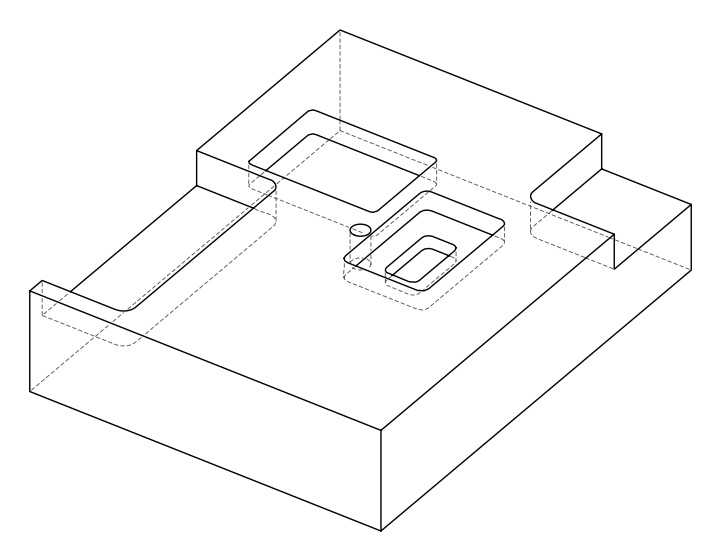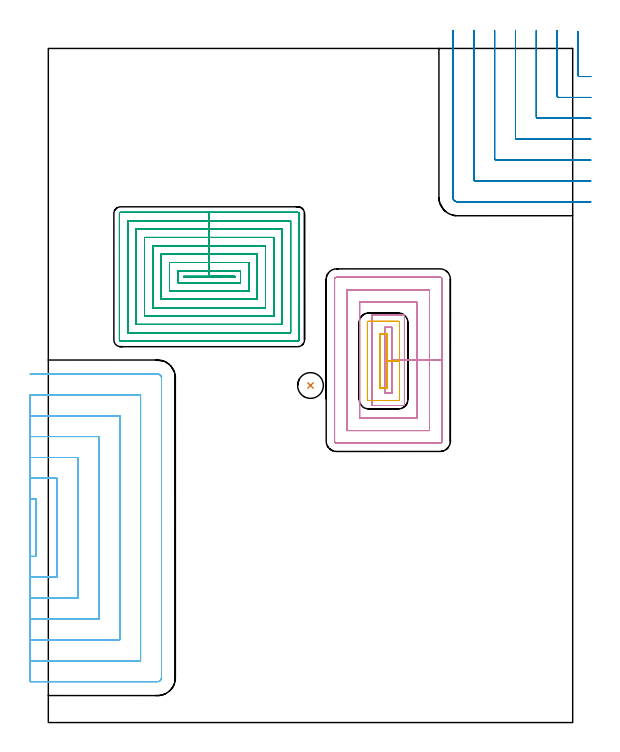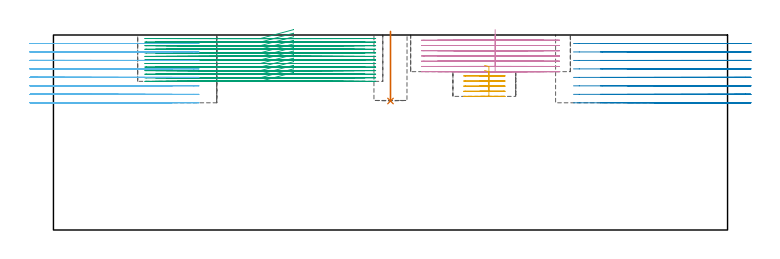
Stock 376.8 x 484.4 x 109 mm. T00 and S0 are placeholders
(PLAN: 6 operations, 4 tool changes, 151.1 min)
(1 INDEXABLE_INSERT_DRILL_BLIND_HOLE_FROM_SOLID | STEP1POCKET | NXT0302_008 | 0.16 min | 9837 mm3)
(2 MILL_CORNER_NOTCH_RECTANGULAR | CORNER_NOTCH_RECTANGULAR | UGT0201_094 | Follow Part, ap 5, ae 75% | 16.3 min | 436402 mm3)
(3 MILL_RECTANGULAR_POCKET | POCKET_RECTANGULAR_STRAIGHT | NXT0201_009 | Follow Part, ap 2, ae 75% | 61.4 min | 356124 mm3)
(4 MILL_RECTANGULAR_POCKET_1 | POCKET_RECTANGULAR_STRAIGHT_1 | NXT0201_011 | Follow Part, ap 3, ae 75% | 18.57 min | 239024 mm3)
(5 MILL_RECTANGULAR_POCKET_2 | POCKET_RECTANGULAR_STRAIGHT_2 | NXT0201_011 | Follow Part, ap 3, ae 75% | 3.03 min | 32817 mm3)
(6 MILL_SLOT | SLOT_PARTIAL_RECTANGULAR | UGT0201_094 | Follow Part, ap 5, ae 75% | 51.63 min | 831629 mm3)
(TOOL NXT0302_008 | Index. Insert Drill 18.5mm [880-D1850L25-05] | D18.5 PA176 FL93 Z2)
(TOOL UGT0201_094 | End mill 20 mm | D20 FL38 Z4)
(TOOL NXT0201_009 | ENDMILL 8mm [2P460-0800-NA 1630] | D8 FL26 Z6)
(TOOL NXT0201_011 | ENDMILL 12mm [2P460-1200-NA 1630] | D12 FL38 Z6)
(OP 1 INDEXABLE_INSERT_DRILL_BLIND_HOLE_FROM_SOLID)
G17 G21 G94 G90
T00 M6
G54
G17 G0 G90 X188.4 Y242.2 S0 M3
G43 Z119. H1
G94 G81 G98 Z72.1 F250. R111.
G80
M5
M2
(OP 2 MILL_CORNER_NOTCH_RECTANGULAR)
G17 G21 G94 G90
T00 M6
G54
G17 G0 G90 X380.7 Y496.608 S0 M3
G43 Z119. H0
Z104.262
G94 G1 Y493.608 F250.
Y465.193 F500.
G3 X381.693 Y464.2 R1.
G1 X386.8
X389.8 F250.
G0 Z119.
X365.7 Y497.4
Z104.262
G1 Y494.4
Y450.193 F500.
G3 X366.693 Y449.2 R1.
G1 X386.8
X389.8 F250.
G0 Z119.
X350.7 Y497.4
Z104.262
G1 Y494.4
Y435.194 F500.
G3 X351.694 Y434.2 R1.
G1 X386.8
X389.8 F250.
G0 Z119.
X335.7 Y497.4
Z104.262
G1 Y494.4
Y420.194 F500.
G3 X336.694 Y419.2 R1.
G1 X386.8
X389.8 F250.
G0 Z119.
X320.7 Y497.4
Z104.262
G1 Y494.4
Y405.194 F500.
G3 X321.694 Y404.2 R1.
G1 X386.8
X389.8 F250.
G0 Z119.
X305.7 Y497.4
Z104.262
G1 Y494.4
Y390.195 F500.
G3 X306.695 Y389.2 R1.
G1 X386.8
X389.8 F250.
G0 Z119.
X290.7 Y497.4
Z104.262
G1 Y494.4
Y377.4 F500.
G3 X293.9 Y374.2 R3.2
G1 X386.8
X389.8 F250.
G0 Z119.
X380.7 Y496.608
Z99.525
G1 Y493.608
Y465.193 F500.
G3 X381.693 Y464.2 R1.
G1 X386.8
X389.8 F250.
G0 Z119.
X365.7 Y497.4
Z99.525
G1 Y494.4
Y450.193 F500.
G3 X366.693 Y449.2 R1.
G1 X386.8
X389.8 F250.
G0 Z119.
X350.7 Y497.4
Z99.525
G1 Y494.4
Y435.194 F500.
G3 X351.694 Y434.2 R1.
G1 X386.8
X389.8 F250.
G0 Z119.
X335.7 Y497.4
Z99.525
G1 Y494.4
Y420.194 F500.
G3 X336.694 Y419.2 R1.
G1 X386.8
X389.8 F250.
G0 Z119.
X320.7 Y497.4
Z99.525
G1 Y494.4
Y405.194 F500.
G3 X321.694 Y404.2 R1.
G1 X386.8
X389.8 F250.
G0 Z119.
X305.7 Y497.4
Z99.525
G1 Y494.4
Y390.195 F500.
G3 X306.695 Y389.2 R1.
G1 X386.8
X389.8 F250.
G0 Z119.
X290.7 Y497.4
Z99.525
G1 Y494.4
Y377.4 F500.
G3 X293.9 Y374.2 R3.2
G1 X386.8
X389.8 F250.
G0 Z119.
X380.7 Y496.608
Z94.787
G1 Y493.608
Y465.193 F500.
G3 X381.693 Y464.2 R1.
G1 X386.8
X389.8 F250.
G0 Z119.
X365.7 Y497.4
Z94.787
G1 Y494.4
Y450.193 F500.
G3 X366.693 Y449.2 R1.
G1 X386.8
X389.8 F250.
G0 Z119.
X350.7 Y497.4
Z94.787
G1 Y494.4
Y435.194 F500.
G3 X351.694 Y434.2 R1.
G1 X386.8
X389.8 F250.
G0 Z119.
X335.7 Y497.4
Z94.787
G1 Y494.4
Y420.194 F500.
G3 X336.694 Y419.2 R1.
G1 X386.8
X389.8 F250.
G0 Z119.
X320.7 Y497.4
Z94.787
G1 Y494.4
Y405.194 F500.
G3 X321.694 Y404.2 R1.
G1 X386.8
X389.8 F250.
G0 Z119.
X305.7 Y497.4
Z94.787
G1 Y494.4
Y390.195 F500.
G3 X306.695 Y389.2 R1.
G1 X386.8
X389.8 F250.
G0 Z119.
X290.7 Y497.4
Z94.787
G1 Y494.4
Y377.4 F500.
G3 X293.9 Y374.2 R3.2
G1 X386.8
X389.8 F250.
G0 Z119.
X380.7 Y496.608
Z90.05
G1 Y493.608
Y465.193 F500.
G3 X381.693 Y464.2 R1.
G1 X386.8
X389.8 F250.
G0 Z119.
X365.7 Y497.4
Z90.05
G1 Y494.4
Y450.193 F500.
G3 X366.693 Y449.2 R1.
G1 X386.8
X389.8 F250.
G0 Z119.
X350.7 Y497.4
Z90.05
G1 Y494.4
Y435.194 F500.
G3 X351.694 Y434.2 R1.
G1 X386.8
X389.8 F250.
G0 Z119.
X335.7 Y497.4
Z90.05
G1 Y494.4
Y420.194 F500.
G3 X336.694 Y419.2 R1.
G1 X386.8
X389.8 F250.
G0 Z119.
X320.7 Y497.4
Z90.05
G1 Y494.4
Y405.194 F500.
G3 X321.694 Y404.2 R1.
G1 X386.8
X389.8 F250.
G0 Z119.
X305.7 Y497.4
Z90.05
G1 Y494.4
Y390.195 F500.
G3 X306.695 Y389.2 R1.
G1 X386.8
X389.8 F250.
G0 Z119.
X290.7 Y497.4
Z90.05
G1 Y494.4
Y377.4 F500.
G3 X293.9 Y374.2 R3.2
G1 X386.8
X389.8 F250.
G0 Z119.
X380.7 Y496.608
Z85.312
G1 Y493.608
Y465.193 F500.
G3 X381.693 Y464.2 R1.
G1 X386.8
X389.8 F250.
G0 Z119.
X365.7 Y497.4
Z85.312
G1 Y494.4
Y450.193 F500.
G3 X366.693 Y449.2 R1.
G1 X386.8
X389.8 F250.
G0 Z119.
X350.7 Y497.4
Z85.312
G1 Y494.4
Y435.194 F500.
G3 X351.694 Y434.2 R1.
G1 X386.8
X389.8 F250.
G0 Z119.
X335.7 Y497.4
Z85.312
G1 Y494.4
Y420.194 F500.
G3 X336.694 Y419.2 R1.
G1 X386.8
X389.8 F250.
G0 Z119.
X320.7 Y497.4
Z85.312
G1 Y494.4
Y405.194 F500.
G3 X321.694 Y404.2 R1.
G1 X386.8
X389.8 F250.
G0 Z119.
X305.7 Y497.4
Z85.312
G1 Y494.4
Y390.195 F500.
G3 X306.695 Y389.2 R1.
G1 X386.8
X389.8 F250.
G0 Z119.
X290.7 Y497.4
Z85.312
G1 Y494.4
Y377.4 F500.
G3 X293.9 Y374.2 R3.2
G1 X386.8
X389.8 F250.
G0 Z119.
X380.7 Y496.608
Z80.575
G1 Y493.608
Y465.193 F500.
G3 X381.693 Y464.2 R1.
G1 X386.8
X389.8 F250.
G0 Z119.
X365.7 Y497.4
Z80.575
G1 Y494.4
Y450.193 F500.
G3 X366.693 Y449.2 R1.
G1 X386.8
X389.8 F250.
G0 Z119.
X350.7 Y497.4
Z80.575
G1 Y494.4
Y435.194 F500.
G3 X351.694 Y434.2 R1.
G1 X386.8
X389.8 F250.
G0 Z119.
X335.7 Y497.4
Z80.575
G1 Y494.4
Y420.194 F500.
G3 X336.694 Y419.2 R1.
G1 X386.8
X389.8 F250.
G0 Z119.
X320.7 Y497.4
Z80.575
G1 Y494.4
Y405.194 F500.
G3 X321.694 Y404.2 R1.
G1 X386.8
X389.8 F250.
G0 Z119.
X305.7 Y497.4
Z80.575
G1 Y494.4
Y390.195 F500.
G3 X306.695 Y389.2 R1.
G1 X386.8
X389.8 F250.
G0 Z119.
X290.7 Y497.4
Z80.575
G1 Y494.4
Y377.4 F500.
G3 X293.9 Y374.2 R3.2
G1 X386.8
X389.8 F250.
G0 Z119.
X380.7 Y496.608
Z75.837
G1 Y493.608
Y465.193 F500.
G3 X381.693 Y464.2 R1.
G1 X386.8
X389.8 F250.
G0 Z119.
X365.7 Y497.4
Z75.837
G1 Y494.4
Y450.193 F500.
G3 X366.693 Y449.2 R1.
G1 X386.8
X389.8 F250.
G0 Z119.
X350.7 Y497.4
Z75.837
G1 Y494.4
Y435.194 F500.
G3 X351.694 Y434.2 R1.
G1 X386.8
X389.8 F250.
G0 Z119.
X335.7 Y497.4
Z75.837
G1 Y494.4
Y420.194 F500.
G3 X336.694 Y419.2 R1.
G1 X386.8
X389.8 F250.
G0 Z119.
X320.7 Y497.4
Z75.837
G1 Y494.4
Y405.194 F500.
G3 X321.694 Y404.2 R1.
G1 X386.8
X389.8 F250.
G0 Z119.
X305.7 Y497.4
Z75.837
G1 Y494.4
Y390.195 F500.
G3 X306.695 Y389.2 R1.
G1 X386.8
X389.8 F250.
G0 Z119.
X290.7 Y497.4
Z75.837
G1 Y494.4
Y377.4 F500.
G3 X293.9 Y374.2 R3.2
G1 X386.8
X389.8 F250.
G0 Z119.
X380.7 Y496.608
Z71.1
G1 Y493.608
Y465.193 F500.
G3 X381.693 Y464.2 R1.
G1 X386.8
X389.8 F250.
G0 Z119.
X365.7 Y497.4
Z71.1
G1 Y494.4
Y450.193 F500.
G3 X366.693 Y449.2 R1.
G1 X386.8
X389.8 F250.
G0 Z119.
X350.7 Y497.4
Z71.1
G1 Y494.4
Y435.194 F500.
G3 X351.694 Y434.2 R1.
G1 X386.8
X389.8 F250.
G0 Z119.
X335.7 Y497.4
Z71.1
G1 Y494.4
Y420.194 F500.
G3 X336.694 Y419.2 R1.
G1 X386.8
X389.8 F250.
G0 Z119.
X320.7 Y497.4
Z71.1
G1 Y494.4
Y405.194 F500.
G3 X321.694 Y404.2 R1.
G1 X386.8
X389.8 F250.
G0 Z119.
X305.7 Y497.4
Z71.1
G1 Y494.4
Y390.195 F500.
G3 X306.695 Y389.2 R1.
G1 X386.8
X389.8 F250.
G0 Z119.
X290.7 Y497.4
Z71.1
G1 Y494.4
Y377.4 F500.
G3 X293.9 Y374.2 R3.2
G1 X386.8
X389.8 F250.
G0 Z119.
M5
M2
(OP 3 MILL_RECTANGULAR_POCKET)
G17 G21 G94 G90
T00 M6
G54
G17 G0 G90 X134.1 Y320.468 S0 M3
G43 Z119. H1
Z112.
G94 G1 Y320.6 Z111.965 F250.
X115.6 Z107.008
X97.1 F500.
Y320.1
X134.1
Y320.6
X115.6
Y324.6
X93.1
Y316.1
X138.1
Y324.6
X115.6
Y330.6
X87.1
Y310.1
X144.1
Y330.6
X115.6
Y336.6
X81.1
Y304.1
X150.1
Y336.6
X115.6
Y342.6
X75.1
Y298.1
X156.1
Y342.6
X115.6
Y348.6
X69.1
Y292.1
X162.1
Y348.6
X115.6
Y354.6
X63.1
Y286.1
X168.1
Y354.6
X115.6
Y360.6
X57.1
Y280.1
X174.1
Y360.6
X115.6
Y366.6
X51.9
G3 X51.1 Y365.8 R0.8
G1 Y274.9
G3 X51.9 Y274.1 R0.8
G1 X179.3
G3 X180.1 Y274.9 R0.8
G1 Y365.8
G3 X179.3 Y366.6 R0.8
G1 X115.6
X114.6
G0 X134.1 Y320.468 Z110.008
G1 Y320.6 Z109.972 F250.
X115.6 Z105.015
X97.1 F500.
Y320.1
X134.1
Y320.6
X115.6
Y324.6
X93.1
Y316.1
X138.1
Y324.6
X115.6
Y330.6
X87.1
Y310.1
X144.1
Y330.6
X115.6
Y336.6
X81.1
Y304.1
X150.1
Y336.6
X115.6
Y342.6
X75.1
Y298.1
X156.1
Y342.6
X115.6
Y348.6
X69.1
Y292.1
X162.1
Y348.6
X115.6
Y354.6
X63.1
Y286.1
X168.1
Y354.6
X115.6
Y360.6
X57.1
Y280.1
X174.1
Y360.6
X115.6
Y366.6
X51.9
G3 X51.1 Y365.8 R0.8
G1 Y274.9
G3 X51.9 Y274.1 R0.8
G1 X179.3
G3 X180.1 Y274.9 R0.8
G1 Y365.8
G3 X179.3 Y366.6 R0.8
G1 X115.6
X114.6
G0 X134.1 Y320.468 Z108.015
G1 Y320.6 Z107.98 F250.
X115.6 Z103.023
X97.1 F500.
Y320.1
X134.1
Y320.6
X115.6
Y324.6
X93.1
Y316.1
X138.1
Y324.6
X115.6
Y330.6
X87.1
Y310.1
X144.1
Y330.6
X115.6
Y336.6
X81.1
Y304.1
X150.1
Y336.6
X115.6
Y342.6
X75.1
Y298.1
X156.1
Y342.6
X115.6
Y348.6
X69.1
Y292.1
X162.1
Y348.6
X115.6
Y354.6
X63.1
Y286.1
X168.1
Y354.6
X115.6
Y360.6
X57.1
Y280.1
X174.1
Y360.6
X115.6
Y366.6
X51.9
G3 X51.1 Y365.8 R0.8
G1 Y274.9
G3 X51.9 Y274.1 R0.8
G1 X179.3
G3 X180.1 Y274.9 R0.8
G1 Y365.8
G3 X179.3 Y366.6 R0.8
G1 X115.6
X114.6
G0 X134.1 Y320.468 Z106.023
G1 Y320.6 Z105.988 F250.
X115.6 Z101.031
X97.1 F500.
Y320.1
X134.1
Y320.6
X115.6
Y324.6
X93.1
Y316.1
X138.1
Y324.6
X115.6
Y330.6
X87.1
Y310.1
X144.1
Y330.6
X115.6
Y336.6
X81.1
Y304.1
X150.1
Y336.6
X115.6
Y342.6
X75.1
Y298.1
X156.1
Y342.6
X115.6
Y348.6
X69.1
Y292.1
X162.1
Y348.6
X115.6
Y354.6
X63.1
Y286.1
X168.1
Y354.6
X115.6
Y360.6
X57.1
Y280.1
X174.1
Y360.6
X115.6
Y366.6
X51.9
G3 X51.1 Y365.8 R0.8
G1 Y274.9
G3 X51.9 Y274.1 R0.8
G1 X179.3
G3 X180.1 Y274.9 R0.8
G1 Y365.8
G3 X179.3 Y366.6 R0.8
G1 X115.6
X114.6
G0 X134.1 Y320.468 Z104.031
G1 Y320.6 Z103.995 F250.
X115.6 Z99.038
X97.1 F500.
Y320.1
X134.1
Y320.6
X115.6
Y324.6
X93.1
Y316.1
X138.1
Y324.6
X115.6
Y330.6
X87.1
Y310.1
X144.1
Y330.6
X115.6
Y336.6
X81.1
Y304.1
X150.1
Y336.6
X115.6
Y342.6
X75.1
Y298.1
X156.1
Y342.6
X115.6
Y348.6
X69.1
Y292.1
X162.1
Y348.6
X115.6
Y354.6
X63.1
Y286.1
X168.1
Y354.6
X115.6
Y360.6
X57.1
Y280.1
X174.1
Y360.6
X115.6
Y366.6
X51.9
G3 X51.1 Y365.8 R0.8
G1 Y274.9
G3 X51.9 Y274.1 R0.8
G1 X179.3
G3 X180.1 Y274.9 R0.8
G1 Y365.8
G3 X179.3 Y366.6 R0.8
G1 X115.6
X114.6
G0 X134.1 Y320.468 Z102.038
G1 Y320.6 Z102.003 F250.
X115.6 Z97.046
X97.1 F500.
Y320.1
X134.1
Y320.6
X115.6
Y324.6
X93.1
Y316.1
X138.1
Y324.6
X115.6
Y330.6
X87.1
Y310.1
X144.1
Y330.6
X115.6
Y336.6
X81.1
Y304.1
X150.1
Y336.6
X115.6
Y342.6
X75.1
Y298.1
X156.1
Y342.6
X115.6
Y348.6
X69.1
Y292.1
X162.1
Y348.6
X115.6
Y354.6
X63.1
Y286.1
X168.1
Y354.6
X115.6
Y360.6
X57.1
Y280.1
X174.1
Y360.6
X115.6
Y366.6
X51.9
G3 X51.1 Y365.8 R0.8
G1 Y274.9
G3 X51.9 Y274.1 R0.8
G1 X179.3
G3 X180.1 Y274.9 R0.8
G1 Y365.8
G3 X179.3 Y366.6 R0.8
G1 X115.6
X114.6
G0 X134.1 Y320.468 Z100.046
G1 Y320.6 Z100.011 F250.
X115.6 Z95.054
X97.1 F500.
Y320.1
X134.1
Y320.6
X115.6
Y324.6
X93.1
Y316.1
X138.1
Y324.6
X115.6
Y330.6
X87.1
Y310.1
X144.1
Y330.6
X115.6
Y336.6
X81.1
Y304.1
X150.1
Y336.6
X115.6
Y342.6
X75.1
Y298.1
X156.1
Y342.6
X115.6
Y348.6
X69.1
Y292.1
X162.1
Y348.6
X115.6
Y354.6
X63.1
Y286.1
X168.1
Y354.6
X115.6
Y360.6
X57.1
Y280.1
X174.1
Y360.6
X115.6
Y366.6
X51.9
G3 X51.1 Y365.8 R0.8
G1 Y274.9
G3 X51.9 Y274.1 R0.8
G1 X179.3
G3 X180.1 Y274.9 R0.8
G1 Y365.8
G3 X179.3 Y366.6 R0.8
G1 X115.6
X114.6
G0 X134.1 Y320.468 Z98.054
G1 Y320.6 Z98.019 F250.
X115.6 Z93.062
X97.1 F500.
Y320.1
X134.1
Y320.6
X115.6
Y324.6
X93.1
Y316.1
X138.1
Y324.6
X115.6
Y330.6
X87.1
Y310.1
X144.1
Y330.6
X115.6
Y336.6
X81.1
Y304.1
X150.1
Y336.6
X115.6
Y342.6
X75.1
Y298.1
X156.1
Y342.6
X115.6
Y348.6
X69.1
Y292.1
X162.1
Y348.6
X115.6
Y354.6
X63.1
Y286.1
X168.1
Y354.6
X115.6
Y360.6
X57.1
Y280.1
X174.1
Y360.6
X115.6
Y366.6
X51.9
G3 X51.1 Y365.8 R0.8
G1 Y274.9
G3 X51.9 Y274.1 R0.8
G1 X179.3
G3 X180.1 Y274.9 R0.8
G1 Y365.8
G3 X179.3 Y366.6 R0.8
G1 X115.6
X114.6
G0 X134.1 Y320.468 Z96.062
G1 Y320.6 Z96.026 F250.
X115.6 Z91.069
X97.1 F500.
Y320.1
X134.1
Y320.6
X115.6
Y324.6
X93.1
Y316.1
X138.1
Y324.6
X115.6
Y330.6
X87.1
Y310.1
X144.1
Y330.6
X115.6
Y336.6
X81.1
Y304.1
X150.1
Y336.6
X115.6
Y342.6
X75.1
Y298.1
X156.1
Y342.6
X115.6
Y348.6
X69.1
Y292.1
X162.1
Y348.6
X115.6
Y354.6
X63.1
Y286.1
X168.1
Y354.6
X115.6
Y360.6
X57.1
Y280.1
X174.1
Y360.6
X115.6
Y366.6
X51.9
G3 X51.1 Y365.8 R0.8
G1 Y274.9
G3 X51.9 Y274.1 R0.8
G1 X179.3
G3 X180.1 Y274.9 R0.8
G1 Y365.8
G3 X179.3 Y366.6 R0.8
G1 X115.6
X114.6
G0 X134.1 Y320.468 Z94.069
G1 Y320.6 Z94.034 F250.
X115.6 Z89.077
X97.1 F500.
Y320.1
X134.1
Y320.6
X115.6
Y324.6
X93.1
Y316.1
X138.1
Y324.6
X115.6
Y330.6
X87.1
Y310.1
X144.1
Y330.6
X115.6
Y336.6
X81.1
Y304.1
X150.1
Y336.6
X115.6
Y342.6
X75.1
Y298.1
X156.1
Y342.6
X115.6
Y348.6
X69.1
Y292.1
X162.1
Y348.6
X115.6
Y354.6
X63.1
Y286.1
X168.1
Y354.6
X115.6
Y360.6
X57.1
Y280.1
X174.1
Y360.6
X115.6
Y366.6
X51.9
G3 X51.1 Y365.8 R0.8
G1 Y274.9
G3 X51.9 Y274.1 R0.8
G1 X179.3
G3 X180.1 Y274.9 R0.8
G1 Y365.8
G3 X179.3 Y366.6 R0.8
G1 X115.6
X114.6
G0 X134.1 Y320.468 Z92.077
G1 Y320.6 Z92.042 F250.
X115.6 Z87.085
X97.1 F500.
Y320.1
X134.1
Y320.6
X115.6
Y324.6
X93.1
Y316.1
X138.1
Y324.6
X115.6
Y330.6
X87.1
Y310.1
X144.1
Y330.6
X115.6
Y336.6
X81.1
Y304.1
X150.1
Y336.6
X115.6
Y342.6
X75.1
Y298.1
X156.1
Y342.6
X115.6
Y348.6
X69.1
Y292.1
X162.1
Y348.6
X115.6
Y354.6
X63.1
Y286.1
X168.1
Y354.6
X115.6
Y360.6
X57.1
Y280.1
X174.1
Y360.6
X115.6
Y366.6
X51.9
G3 X51.1 Y365.8 R0.8
G1 Y274.9
G3 X51.9 Y274.1 R0.8
G1 X179.3
G3 X180.1 Y274.9 R0.8
G1 Y365.8
G3 X179.3 Y366.6 R0.8
G1 X115.6
X114.6
G0 X134.1 Y320.468 Z90.085
G1 Y320.6 Z90.049 F250.
X115.6 Z85.092
X97.1 F500.
Y320.1
X134.1
Y320.6
X115.6
Y324.6
X93.1
Y316.1
X138.1
Y324.6
X115.6
Y330.6
X87.1
Y310.1
X144.1
Y330.6
X115.6
Y336.6
X81.1
Y304.1
X150.1
Y336.6
X115.6
Y342.6
X75.1
Y298.1
X156.1
Y342.6
X115.6
Y348.6
X69.1
Y292.1
X162.1
Y348.6
X115.6
Y354.6
X63.1
Y286.1
X168.1
Y354.6
X115.6
Y360.6
X57.1
Y280.1
X174.1
Y360.6
X115.6
Y366.6
X51.9
G3 X51.1 Y365.8 R0.8
G1 Y274.9
G3 X51.9 Y274.1 R0.8
G1 X179.3
G3 X180.1 Y274.9 R0.8
G1 Y365.8
G3 X179.3 Y366.6 R0.8
G1 X115.6
X114.6
G0 X134.1 Y320.468 Z88.092
G1 Y320.6 Z88.057 F250.
X115.6 Z83.1
X97.1 F500.
Y320.1
X134.1
Y320.6
X115.6
Y324.6
X93.1
Y316.1
X138.1
Y324.6
X115.6
Y330.6
X87.1
Y310.1
X144.1
Y330.6
X115.6
Y336.6
X81.1
Y304.1
X150.1
Y336.6
X115.6
Y342.6
X75.1
Y298.1
X156.1
Y342.6
X115.6
Y348.6
X69.1
Y292.1
X162.1
Y348.6
X115.6
Y354.6
X63.1
Y286.1
X168.1
Y354.6
X115.6
Y360.6
X57.1
Y280.1
X174.1
Y360.6
X115.6
Y366.6
X51.9
G3 X51.1 Y365.8 R0.8
G1 Y274.9
G3 X51.9 Y274.1 R0.8
G1 X179.3
G3 X180.1 Y274.9 R0.8
G1 Y365.8
G3 X179.3 Y366.6 R0.8
G1 X115.6
X114.6
G0 Z119.
M5
M2
(OP 4 MILL_RECTANGULAR_POCKET_1)
G17 G21 G94 G90
T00 M6
G54
G17 G0 G90 X246.9 Y238.274 S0 M3
G43 Z119. H1
Z112.
G94 G1 Y260.4 Z106.071 F250.
Y284. F500.
X241.7
Y236.8
X246.9
Y260.4
X255.9
Y293.
X232.7
Y227.8
X255.9
Y260.4
X264.9
Y302.
X223.7
Y218.8
X264.9
Y260.4
X273.9
Y311.
X214.7
Y209.8
X273.9
Y260.4
X282.9
Y318.6
G3 X281.5 Y320. R1.4
G1 X207.1
G3 X205.7 Y318.6 R1.4
G1 Y202.2
G3 X207.1 Y200.8 R1.4
G1 X281.5
G3 X282.9 Y202.2 R1.4
G1 Y260.4
Y261.4
G0 X246.9 Y238.274 Z109.071
G1 Y260.4 Z103.143 F250.
Y284. F500.
X241.7
Y236.8
X246.9
Y260.4
X255.9
Y293.
X232.7
Y227.8
X255.9
Y260.4
X264.9
Y302.
X223.7
Y218.8
X264.9
Y260.4
X273.9
Y311.
X214.7
Y209.8
X273.9
Y260.4
X282.9
Y318.6
G3 X281.5 Y320. R1.4
G1 X207.1
G3 X205.7 Y318.6 R1.4
G1 Y202.2
G3 X207.1 Y200.8 R1.4
G1 X281.5
G3 X282.9 Y202.2 R1.4
G1 Y260.4
Y261.4
G0 X246.9 Y238.274 Z106.143
G1 Y260.4 Z100.214 F250.
Y284. F500.
X241.7
Y236.8
X246.9
Y260.4
X255.9
Y293.
X232.7
Y227.8
X255.9
Y260.4
X264.9
Y302.
X223.7
Y218.8
X264.9
Y260.4
X273.9
Y311.
X214.7
Y209.8
X273.9
Y260.4
X282.9
Y318.6
G3 X281.5 Y320. R1.4
G1 X207.1
G3 X205.7 Y318.6 R1.4
G1 Y202.2
G3 X207.1 Y200.8 R1.4
G1 X281.5
G3 X282.9 Y202.2 R1.4
G1 Y260.4
Y261.4
G0 X246.9 Y238.274 Z103.214
G1 Y260.4 Z97.286 F250.
Y284. F500.
X241.7
Y236.8
X246.9
Y260.4
X255.9
Y293.
X232.7
Y227.8
X255.9
Y260.4
X264.9
Y302.
X223.7
Y218.8
X264.9
Y260.4
X273.9
Y311.
X214.7
Y209.8
X273.9
Y260.4
X282.9
Y318.6
G3 X281.5 Y320. R1.4
G1 X207.1
G3 X205.7 Y318.6 R1.4
G1 Y202.2
G3 X207.1 Y200.8 R1.4
G1 X281.5
G3 X282.9 Y202.2 R1.4
G1 Y260.4
Y261.4
G0 X246.9 Y238.274 Z100.286
G1 Y260.4 Z94.357 F250.
Y284. F500.
X241.7
Y236.8
X246.9
Y260.4
X255.9
Y293.
X232.7
Y227.8
X255.9
Y260.4
X264.9
Y302.
X223.7
Y218.8
X264.9
Y260.4
X273.9
Y311.
X214.7
Y209.8
X273.9
Y260.4
X282.9
Y318.6
G3 X281.5 Y320. R1.4
G1 X207.1
G3 X205.7 Y318.6 R1.4
G1 Y202.2
G3 X207.1 Y200.8 R1.4
G1 X281.5
G3 X282.9 Y202.2 R1.4
G1 Y260.4
Y261.4
G0 X246.9 Y238.274 Z97.357
G1 Y260.4 Z91.429 F250.
Y284. F500.
X241.7
Y236.8
X246.9
Y260.4
X255.9
Y293.
X232.7
Y227.8
X255.9
Y260.4
X264.9
Y302.
X223.7
Y218.8
X264.9
Y260.4
X273.9
Y311.
X214.7
Y209.8
X273.9
Y260.4
X282.9
Y318.6
G3 X281.5 Y320. R1.4
G1 X207.1
G3 X205.7 Y318.6 R1.4
G1 Y202.2
G3 X207.1 Y200.8 R1.4
G1 X281.5
G3 X282.9 Y202.2 R1.4
G1 Y260.4
Y261.4
G0 X246.9 Y238.274 Z94.429
G1 Y260.4 Z88.5 F250.
Y284. F500.
X241.7
Y236.8
X246.9
Y260.4
X255.9
Y293.
X232.7
Y227.8
X255.9
Y260.4
X264.9
Y302.
X223.7
Y218.8
X264.9
Y260.4
X273.9
Y311.
X214.7
Y209.8
X273.9
Y260.4
X282.9
Y318.6
G3 X281.5 Y320. R1.4
G1 X207.1
G3 X205.7 Y318.6 R1.4
G1 Y202.2
G3 X207.1 Y200.8 R1.4
G1 X281.5
G3 X282.9 Y202.2 R1.4
G1 Y260.4
Y261.4
G0 Z119.
M5
M2
(OP 5 MILL_RECTANGULAR_POCKET_2)
G17 G21 G94 G90
T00 M6
G54
G17 G0 G90 X240.986 Y240.4 S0 M3
G43 Z119. H1
Z91.992
G94 G1 X243.4 Z91.345 F250.
Y259.85 Z86.133
Y279.3 F500.
X238.3
Y240.4
X243.4
Y259.85
X252.4
Y287.4
G3 X251.5 Y288.3 R0.9
G1 X230.2
G3 X229.3 Y287.4 R0.9
G1 Y232.3
G3 X230.2 Y231.4 R0.9
G1 X251.5
G3 X252.4 Y232.3 R0.9
G1 Y259.85
Y260.85
G0 X240.986 Y240.4 Z89.133
G1 X243.4 Z88.487 F250.
Y259.85 Z83.275
Y279.3 F500.
X238.3
Y240.4
X243.4
Y259.85
X252.4
Y287.4
G3 X251.5 Y288.3 R0.9
G1 X230.2
G3 X229.3 Y287.4 R0.9
G1 Y232.3
G3 X230.2 Y231.4 R0.9
G1 X251.5
G3 X252.4 Y232.3 R0.9
G1 Y259.85
Y260.85
G0 X240.986 Y240.4 Z86.275
G1 X243.4 Z85.628 F250.
Y259.85 Z80.417
Y279.3 F500.
X238.3
Y240.4
X243.4
Y259.85
X252.4
Y287.4
G3 X251.5 Y288.3 R0.9
G1 X230.2
G3 X229.3 Y287.4 R0.9
G1 Y232.3
G3 X230.2 Y231.4 R0.9
G1 X251.5
G3 X252.4 Y232.3 R0.9
G1 Y259.85
Y260.85
G0 X240.986 Y240.4 Z83.417
G1 X243.4 Z82.77 F250.
Y259.85 Z77.558
Y279.3 F500.
X238.3
Y240.4
X243.4
Y259.85
X252.4
Y287.4
G3 X251.5 Y288.3 R0.9
G1 X230.2
G3 X229.3 Y287.4 R0.9
G1 Y232.3
G3 X230.2 Y231.4 R0.9
G1 X251.5
G3 X252.4 Y232.3 R0.9
G1 Y259.85
Y260.85
G0 X240.986 Y240.4 Z80.558
G1 X243.4 Z79.912 F250.
Y259.85 Z74.7
Y279.3 F500.
X238.3
Y240.4
X243.4
Y259.85
X252.4
Y287.4
G3 X251.5 Y288.3 R0.9
G1 X230.2
G3 X229.3 Y287.4 R0.9
G1 Y232.3
G3 X230.2 Y231.4 R0.9
G1 X251.5
G3 X252.4 Y232.3 R0.9
G1 Y259.85
Y260.85
G0 Z119.
M5
M2
(OP 6 MILL_SLOT)
G17 G21 G94 G90
T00 M6
G54
G17 G0 G90 X-13. Y119.4 S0 M3
G43 Z119. H0
Z104.262
G94 G1 X-10. F250.
X-8.7 F500.
Y160.5
X-10.
X-13. F250.
Y104.4
X-10.
X6.3 F500.
Y175.5
X-10.
X-13. F250.
Y89.4
X-10.
X21.3 F500.
Y190.5
X-10.
X-13. F250.
Y74.4
X-10.
X36.3 F500.
Y205.5
X-10.
X-13. F250.
Y59.4
X-10.
X51.3 F500.
Y220.5
X-10.
X-13. F250.
Y44.4
X-10.
X66.3 F500.
Y235.5
X-10.
X-13. F250.
Y29.4
X-10.
X78.5 F500.
G3 X81.3 Y32.2 R2.8
G1 Y247.7
G3 X78.5 Y250.5 R2.8
G1 X-10.
X-13. F250.
G0 Y119.4 Z99.525
G1 X-10.
X-8.7 F500.
Y160.5
X-10.
X-13. F250.
Y104.4
X-10.
X6.3 F500.
Y175.5
X-10.
X-13. F250.
Y89.4
X-10.
X21.3 F500.
Y190.5
X-10.
X-13. F250.
Y74.4
X-10.
X36.3 F500.
Y205.5
X-10.
X-13. F250.
Y59.4
X-10.
X51.3 F500.
Y220.5
X-10.
X-13. F250.
Y44.4
X-10.
X66.3 F500.
Y235.5
X-10.
X-13. F250.
Y29.4
X-10.
X78.5 F500.
G3 X81.3 Y32.2 R2.8
G1 Y247.7
G3 X78.5 Y250.5 R2.8
G1 X-10.
X-13. F250.
G0 Y119.4 Z94.787
G1 X-10.
X-8.7 F500.
Y160.5
X-10.
X-13. F250.
Y104.4
X-10.
X6.3 F500.
Y175.5
X-10.
X-13. F250.
Y89.4
X-10.
X21.3 F500.
Y190.5
X-10.
X-13. F250.
Y74.4
X-10.
X36.3 F500.
Y205.5
X-10.
X-13. F250.
Y59.4
X-10.
X51.3 F500.
Y220.5
X-10.
X-13. F250.
Y44.4
X-10.
X66.3 F500.
Y235.5
X-10.
X-13. F250.
Y29.4
X-10.
X78.5 F500.
G3 X81.3 Y32.2 R2.8
G1 Y247.7
G3 X78.5 Y250.5 R2.8
G1 X-10.
X-13. F250.
G0 Y119.4 Z90.05
G1 X-10.
X-8.7 F500.
Y160.5
X-10.
X-13. F250.
Y104.4
X-10.
X6.3 F500.
Y175.5
X-10.
X-13. F250.
Y89.4
X-10.
X21.3 F500.
Y190.5
X-10.
X-13. F250.
Y74.4
X-10.
X36.3 F500.
Y205.5
X-10.
X-13. F250.
Y59.4
X-10.
X51.3 F500.
Y220.5
X-10.
X-13. F250.
Y44.4
X-10.
X66.3 F500.
Y235.5
X-10.
X-13. F250.
Y29.4
X-10.
X78.5 F500.
G3 X81.3 Y32.2 R2.8
G1 Y247.7
G3 X78.5 Y250.5 R2.8
G1 X-10.
X-13. F250.
G0 Y119.4 Z85.312
G1 X-10.
X-8.7 F500.
Y160.5
X-10.
X-13. F250.
Y104.4
X-10.
X6.3 F500.
Y175.5
X-10.
X-13. F250.
Y89.4
X-10.
X21.3 F500.
Y190.5
X-10.
X-13. F250.
Y74.4
X-10.
X36.3 F500.
Y205.5
X-10.
X-13. F250.
Y59.4
X-10.
X51.3 F500.
Y220.5
X-10.
X-13. F250.
Y44.4
X-10.
X66.3 F500.
Y235.5
X-10.
X-13. F250.
Y29.4
X-10.
X78.5 F500.
G3 X81.3 Y32.2 R2.8
G1 Y247.7
G3 X78.5 Y250.5 R2.8
G1 X-10.
X-13. F250.
G0 Y119.4 Z80.575
G1 X-10.
X-8.7 F500.
Y160.5
X-10.
X-13. F250.
Y104.4
X-10.
X6.3 F500.
Y175.5
X-10.
X-13. F250.
Y89.4
X-10.
X21.3 F500.
Y190.5
X-10.
X-13. F250.
Y74.4
X-10.
X36.3 F500.
Y205.5
X-10.
X-13. F250.
Y59.4
X-10.
X51.3 F500.
Y220.5
X-10.
X-13. F250.
Y44.4
X-10.
X66.3 F500.
Y235.5
X-10.
X-13. F250.
Y29.4
X-10.
X78.5 F500.
G3 X81.3 Y32.2 R2.8
G1 Y247.7
G3 X78.5 Y250.5 R2.8
G1 X-10.
X-13. F250.
G0 Y119.4 Z75.837
G1 X-10.
X-8.7 F500.
Y160.5
X-10.
X-13. F250.
Y104.4
X-10.
X6.3 F500.
Y175.5
X-10.
X-13. F250.
Y89.4
X-10.
X21.3 F500.
Y190.5
X-10.
X-13. F250.
Y74.4
X-10.
X36.3 F500.
Y205.5
X-10.
X-13. F250.
Y59.4
X-10.
X51.3 F500.
Y220.5
X-10.
X-13. F250.
Y44.4
X-10.
X66.3 F500.
Y235.5
X-10.
X-13. F250.
Y29.4
X-10.
X78.5 F500.
G3 X81.3 Y32.2 R2.8
G1 Y247.7
G3 X78.5 Y250.5 R2.8
G1 X-10.
X-13. F250.
G0 Y119.4 Z71.1
G1 X-10.
X-8.7 F500.
Y160.5
X-10.
X-13. F250.
Y104.4
X-10.
X6.3 F500.
Y175.5
X-10.
X-13. F250.
Y89.4
X-10.
X21.3 F500.
Y190.5
X-10.
X-13. F250.
Y74.4
X-10.
X36.3 F500.
Y205.5
X-10.
X-13. F250.
Y59.4
X-10.
X51.3 F500.
Y220.5
X-10.
X-13. F250.
Y44.4
X-10.
X66.3 F500.
Y235.5
X-10.
X-13. F250.
Y29.4
X-10.
X78.5 F500.
G3 X81.3 Y32.2 R2.8
G1 Y247.7
G3 X78.5 Y250.5 R2.8
G1 X-10.
X-13. F250.
G0 Z119.
M5
M2
